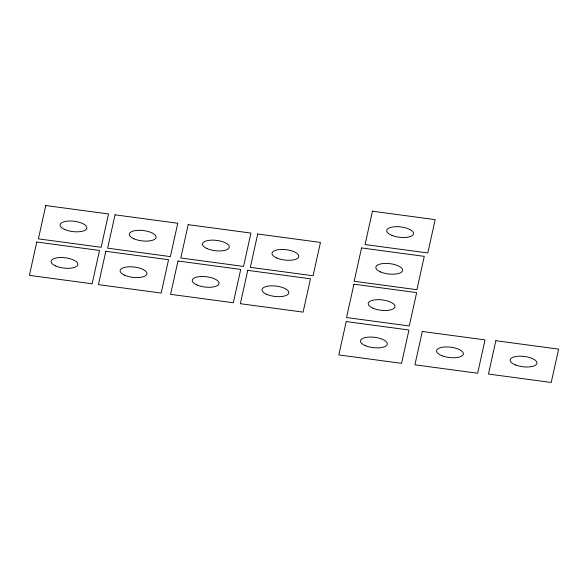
<?xml version="1.0" encoding="UTF-8"?>
<svg xmlns="http://www.w3.org/2000/svg" width="588" height="588" viewBox="0 0 588 588"><rect width="100%" height="100%" fill="white"/><g stroke="black" fill="none" stroke-linecap="round" stroke-linejoin="round"><path stroke-width="0.88" d="M36.779 242.028L29.4 275.368L92.14 283.798L99.519 250.451L36.779 242.028M45.79 205.528L38.404 238.868L101.143 247.298L108.53 213.951L45.79 205.528M105.825 251.296L98.439 284.643L161.178 293.067L168.565 259.727L105.825 251.296M115.02 214.826L107.641 248.165L170.38 256.596L177.76 223.249L115.02 214.826M177.98 260.991L170.594 294.331L233.333 302.761L240.713 269.414L177.98 260.991M188.197 224.653L180.81 257.992L243.55 266.423L250.929 233.076L188.197 224.653M247.746 270.362L240.36 303.702L303.099 312.132L310.486 278.786L247.746 270.362M257.72 233.987L250.341 267.334L313.073 275.757L320.46 242.418L257.72 233.987M361.554 247.938L354.167 281.277L416.907 289.708L424.286 256.361L361.554 247.938M353.925 284.195L346.545 317.542L409.277 325.965L416.664 292.618L353.925 284.195M346.214 321.577L338.828 354.924L401.567 363.347L408.954 330.008L346.214 321.577M372.447 211.202L365.067 244.549L427.799 252.972L435.186 219.625L372.447 211.202M422.287 331.47L414.9 364.81L477.64 373.24L485.026 339.893L422.287 331.47M495.86 340.702L488.481 374.049L551.221 382.472L558.6 349.132L495.86 340.702M515.507 364.972A13.495 5.211 6.8 0 0 536.859 363.56A13.495 5.211 6.8 0 0 518.256 356.24A13.495 5.211 6.8 0 0 515.507 364.972M441.933 355.74A13.495 5.211 6.8 0 0 463.285 354.321A13.495 5.211 6.8 0 0 444.675 347.001A13.495 5.211 6.8 0 0 441.933 355.74M365.854 345.847A13.495 5.211 6.8 0 0 387.213 344.428A13.495 5.211 6.8 0 0 368.603 337.115A13.495 5.211 6.8 0 0 365.854 345.847M392.093 235.472A13.495 5.211 6.8 0 0 413.445 234.053A13.495 5.211 6.8 0 0 394.842 226.74A13.495 5.211 6.8 0 0 392.093 235.472M372.88 308.178A13.495 5.211 6.8 0 0 394.791 307.377A13.495 5.211 6.8 0 0 377.136 299.689A13.495 5.211 6.8 0 0 372.88 308.178M380.51 271.921A13.495 5.211 6.8 0 0 402.412 271.112A13.495 5.211 6.8 0 0 384.758 263.431A13.495 5.211 6.8 0 0 380.51 271.921M276.683 257.97A13.495 5.211 6.8 0 0 298.586 257.169A13.495 5.211 6.8 0 0 280.932 249.481A13.495 5.211 6.8 0 0 276.683 257.97M207.152 248.636A13.495 5.211 6.8 0 0 229.055 247.835A13.495 5.211 6.8 0 0 211.401 240.147A13.495 5.211 6.8 0 0 207.152 248.636M133.983 238.809A13.495 5.211 6.8 0 0 155.886 238A13.495 5.211 6.8 0 0 138.231 230.32A13.495 5.211 6.8 0 0 133.983 238.809M64.746 229.511A13.495 5.211 6.8 0 0 86.657 228.703A13.495 5.211 6.8 0 0 69.002 221.022A13.495 5.211 6.8 0 0 64.746 229.511M55.742 266.011A13.495 5.211 6.8 0 0 77.645 265.203A13.495 5.211 6.8 0 0 59.991 257.522A13.495 5.211 6.8 0 0 55.742 266.011M124.781 275.28A13.495 5.211 6.8 0 0 146.691 274.478A13.495 5.211 6.8 0 0 129.037 266.79A13.495 5.211 6.8 0 0 124.781 275.28M196.936 284.974A13.495 5.211 6.8 0 0 218.846 284.166A13.495 5.211 6.8 0 0 201.184 276.485A13.495 5.211 6.8 0 0 196.936 284.974M266.702 294.345A13.495 5.211 6.8 0 0 288.612 293.537A13.495 5.211 6.8 0 0 270.958 285.849A13.495 5.211 6.8 0 0 266.702 294.345"/></g></svg>
